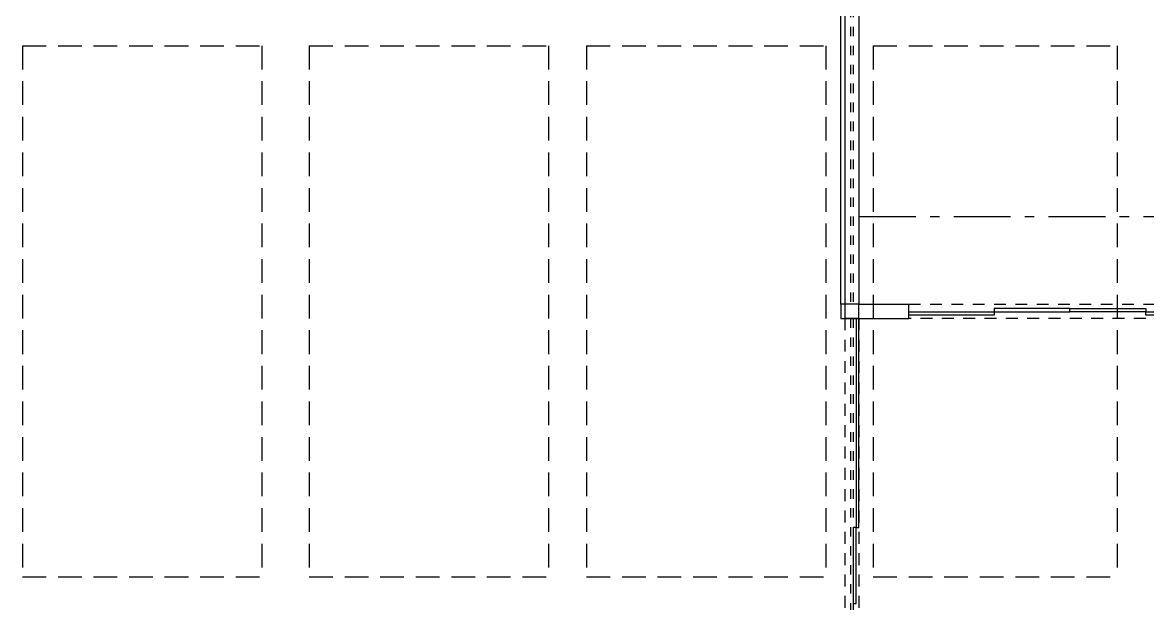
# Model space of a CAD drawing. Extents: x 17.6 to 65.2, y 116.5 to 153.5.
# Drawn here: x 27.69 to 39.56, y 136.89 to 143.02 of the extents above; entities that cross this region are included whole.
import ezdxf

# ---------------------------------------------------------------- set-up
doc = ezdxf.new("R2010")
doc.units = 0
doc.header["$MEASUREMENT"] = 0
for name, pattern in [('ACAD_ISO10W100', [18, 12, -3, 0, -3]), ('DASHDOTX2', [2, 1, -0.5, 0, -0.5]), ('HIDDEN', [0.375, 0.25, -0.125])]:
    doc.linetypes.add(name, pattern=pattern)
doc.layers.add('INST_-_MATRIZ', color=9, linetype='CONTINUOUS')

msp = doc.modelspace()

# ---------------------------------------------------------------- linework, layer by layer
at = {"layer": 'INST_-_MATRIZ'}
for p, q in [((36.368, 148.974), (36.368, 139.899)), ((36.518, 148.974), (36.518, 140.049)), ((36.328, 140.049), (36.328, 148.274)), ((36.518, 140.049), (37.043, 140.049)), ((37.043, 139.899), (37.043, 140.049)), ((36.328, 139.899), (36.368, 139.899)), ((36.518, 139.899), (36.368, 139.899)), ((36.518, 139.899), (37.043, 139.899))]:
    msp.add_line(p, q, dxfattribs=at)
at = {"layer": 'INST_-_MATRIZ', "linetype": 'DASHDOTX2', "ltscale": 0.05}
for p, q in [((36.428, 148.974), (36.428, 140.049)), ((36.458, 148.974), (36.458, 140.049)), ((36.428, 139.899), (36.428, 135.294)), ((36.458, 139.899), (36.458, 135.294))]:
    msp.add_line(p, q, dxfattribs=at)
at = {"layer": 'INST_-_MATRIZ', "linetype": 'HIDDEN'}
for p, q in [((27.693, 142.774), (30.218, 142.774)), ((27.693, 142.774), (27.693, 137.174)), ((30.218, 142.774), (30.218, 137.174)), ((30.718, 142.774), (33.243, 142.774)), ((30.718, 142.774), (30.718, 137.174)), ((33.243, 142.774), (33.243, 137.174)), ((33.643, 142.774), (36.168, 142.774)), ((33.643, 142.774), (33.643, 137.174)), ((36.168, 142.774), (36.168, 137.174)), ((36.668, 142.774), (36.668, 137.174)), ((36.668, 142.774), (39.243, 142.774)), ((39.243, 142.774), (39.243, 137.174)), ((27.693, 137.174), (30.218, 137.174)), ((30.718, 137.174), (33.243, 137.174)), ((33.643, 137.174), (36.168, 137.174)), ((36.668, 137.174), (39.243, 137.174))]:
    msp.add_line(p, q, dxfattribs=at)
at = {"layer": 'INST_-_MATRIZ', "linetype": 'ACAD_ISO10W100', "ltscale": 0.05}
msp.add_line((36.518, 140.974), (40.968, 140.974), dxfattribs=at)
at = {"layer": 'INST_-_MATRIZ', "linetype": 'HIDDEN', "ltscale": 0.5}
for p, q in [((37.043, 140.049), (40.443, 140.049)), ((36.368, 139.899), (36.368, 135.294)), ((36.518, 139.899), (36.518, 135.294)), ((40.443, 139.899), (37.043, 139.899))]:
    msp.add_line(p, q, dxfattribs=at)
at = {"layer": 'INST_-_MATRIZ'}
for points in [[(36.518, 140.049), (36.328, 140.049), (36.328, 139.899), (36.518, 139.899)], [(37.043, 139.933), (37.043, 139.968), (37.943, 139.968), (37.943, 139.933)], [(38.743, 139.968), (38.743, 140.003), (37.943, 140.003), (37.943, 139.968)], [(38.743, 139.968), (38.743, 140.003), (39.543, 140.003), (39.543, 139.968)], [(39.543, 139.933), (39.543, 139.968), (40.443, 139.968), (40.443, 139.933)], [(36.488, 137.694), (36.518, 137.694), (36.518, 139.899), (36.488, 139.899)], [(36.458, 136.894), (36.488, 136.894), (36.488, 137.694), (36.458, 137.694)]]:
    msp.add_lwpolyline(points, close=True, dxfattribs=at)

doc.saveas('drawing.dxf')
